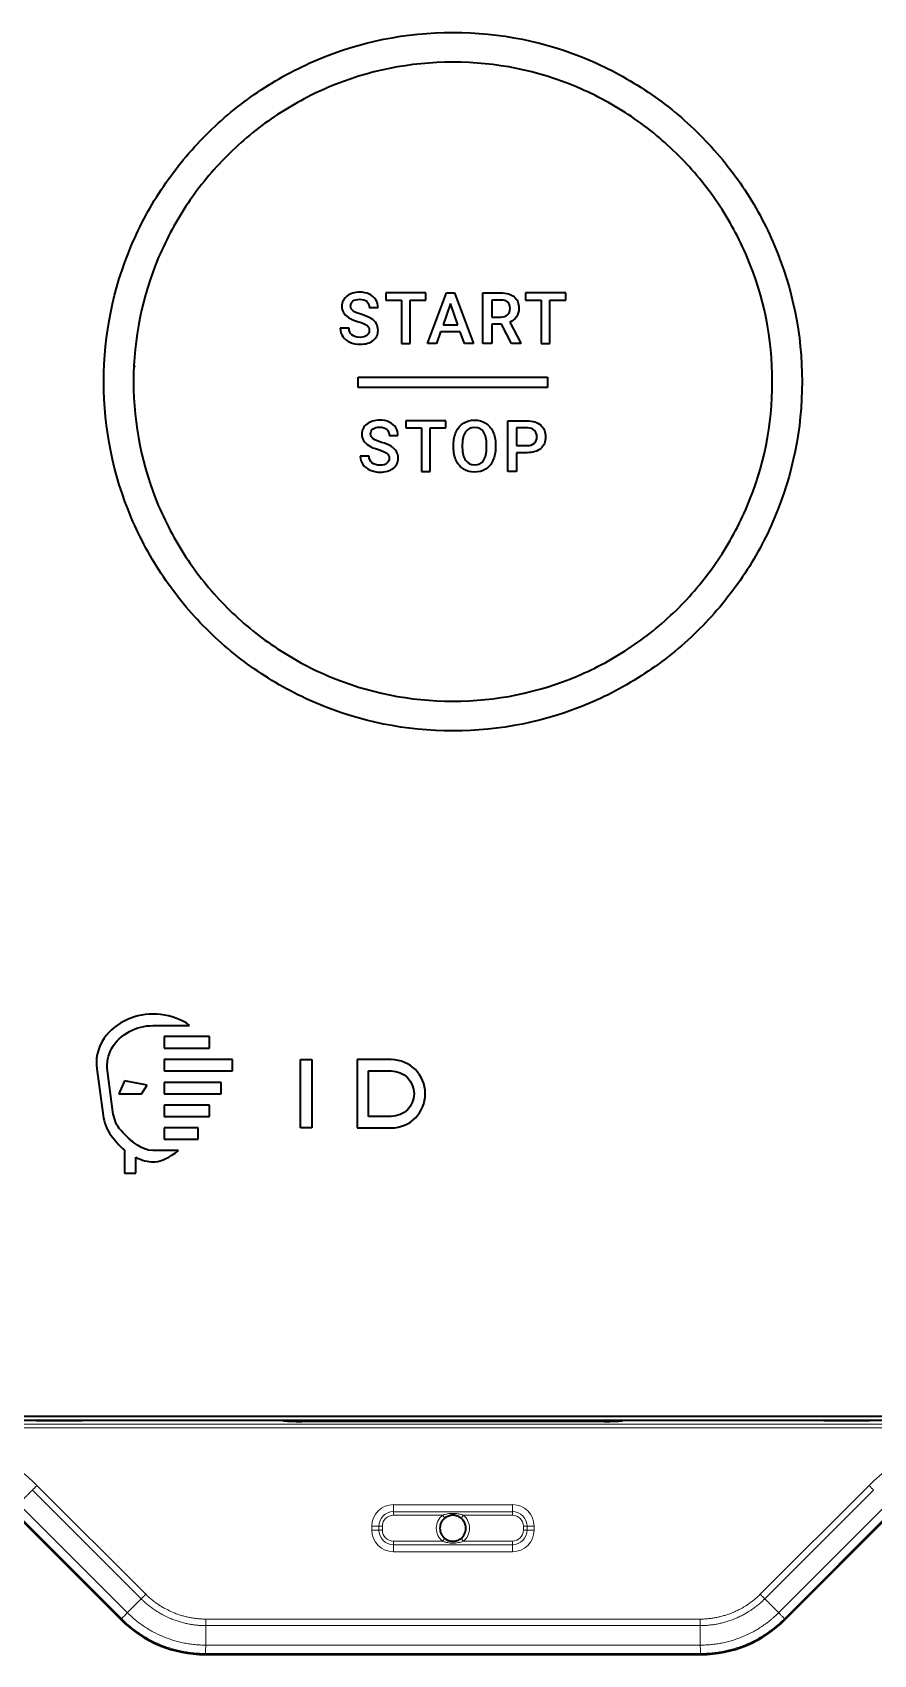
# Model space of a CAD drawing. Header units: inches. Extents: x -1096 to 3103, y -191 to 3207.
# Drawn here: x 1498.2 to 1554.8, y 1476.6 to 1585.8 of the extents above; entities that cross this region are included whole.
import ezdxf

# ---------------------------------------------------------------- set-up
doc = ezdxf.new("R2010")
doc.units = ezdxf.units.IN

msp = doc.modelspace()

# ---------------------------------------------------------------- linework, layer by layer
at = {"lineweight": 35}
for p, q in [((1521.94, 1568.26), (1521.94, 1567.78)), ((1524.64, 1568.26), (1521.94, 1568.26)), ((1521.94, 1567.78), (1522.99, 1567.78)), ((1522.99, 1567.78), (1522.99, 1564.85)), ((1523.58, 1567.78), (1524.64, 1567.78)), ((1523.58, 1564.85), (1523.58, 1567.78)), ((1524.64, 1567.78), (1524.64, 1568.26)), ((1524.74, 1564.85), (1526.03, 1568.26)), ((1526.29, 1567.54), (1525.8, 1566.12)), ((1526.03, 1568.26), (1526.56, 1568.26)), ((1526.79, 1566.12), (1526.29, 1567.54)), ((1526.56, 1568.26), (1527.85, 1564.85)), ((1528.47, 1564.85), (1528.47, 1568.26)), ((1528.47, 1568.26), (1529.67, 1568.26)), ((1529.69, 1567.78), (1529.07, 1567.78)), ((1529.07, 1567.78), (1529.07, 1566.64)), ((1531.35, 1568.26), (1531.35, 1567.78)), ((1534.05, 1568.26), (1531.35, 1568.26)), ((1531.35, 1567.78), (1532.4, 1567.78)), ((1532.4, 1567.78), (1532.4, 1564.85)), ((1532.99, 1567.78), (1534.05, 1567.78)), ((1532.99, 1564.85), (1532.99, 1567.78)), ((1534.05, 1567.78), (1534.05, 1568.26)), ((1520.83, 1567.27), (1521.42, 1567.27)), ((1529.07, 1566.64), (1529.67, 1566.64)), ((1530.28, 1566.3), (1531.04, 1564.88)), ((1519.47, 1565.88), (1518.87, 1565.88)), ((1525.63, 1565.65), (1525.36, 1564.85)), ((1526.95, 1565.65), (1525.63, 1565.65)), ((1525.8, 1566.12), (1526.79, 1566.12)), ((1527.23, 1564.85), (1526.95, 1565.65)), ((1529.73, 1566.16), (1529.07, 1566.16)), ((1529.07, 1566.16), (1529.07, 1564.85)), ((1530.41, 1564.85), (1529.73, 1566.16)), ((1522.99, 1564.85), (1523.58, 1564.85)), ((1525.36, 1564.85), (1524.74, 1564.85)), ((1527.85, 1564.85), (1527.23, 1564.85)), ((1529.07, 1564.85), (1528.47, 1564.85)), ((1531.04, 1564.85), (1530.41, 1564.85)), ((1531.04, 1564.88), (1531.04, 1564.85)), ((1532.4, 1564.85), (1532.99, 1564.85)), ((1505.06, 1563.34), (1505.01, 1563.29)), ((1520.09, 1561.9), (1520.09, 1562.6)), ((1520.09, 1562.6), (1532.83, 1562.6)), ((1532.83, 1561.9), (1520.09, 1561.9)), ((1532.83, 1562.6), (1532.83, 1561.9)), ((1522.17, 1558.66), (1522.76, 1558.66)), ((1523.28, 1559.66), (1523.28, 1559.18)), ((1525.99, 1559.66), (1523.28, 1559.66)), ((1523.28, 1559.18), (1524.34, 1559.18)), ((1524.34, 1559.18), (1524.34, 1556.25)), ((1524.92, 1559.18), (1525.99, 1559.18)), ((1524.92, 1556.25), (1524.92, 1559.18)), ((1525.99, 1559.18), (1525.99, 1559.66)), ((1530.16, 1556.25), (1530.16, 1559.66)), ((1530.16, 1559.66), (1531.46, 1559.66)), ((1531.48, 1559.18), (1530.75, 1559.18)), ((1530.75, 1559.18), (1530.75, 1557.99)), ((1526.5, 1557.85), (1526.5, 1558.04)), ((1527.09, 1558.06), (1527.09, 1557.86)), ((1528.73, 1557.86), (1528.73, 1558.04)), ((1529.33, 1558.05), (1529.33, 1557.86)), ((1530.75, 1557.99), (1531.46, 1557.99)), ((1520.81, 1557.28), (1520.22, 1557.28)), ((1531.45, 1557.51), (1530.75, 1557.51)), ((1530.75, 1557.51), (1530.75, 1556.25)), ((1524.34, 1556.25), (1524.92, 1556.25)), ((1530.75, 1556.25), (1530.16, 1556.25)), ((1506.26, 1518.96), (1508.73, 1518.96)), ((1508.73, 1518.96), (1508.47, 1519.16)), ((1507.03, 1518.22), (1507.03, 1517.45)), ((1510.08, 1518.22), (1507.03, 1518.22)), ((1507.03, 1517.45), (1510.08, 1517.45)), ((1510.08, 1517.45), (1510.08, 1518.22)), ((1502.48, 1516.05), (1502.91, 1512.91)), ((1507.03, 1516.67), (1507.03, 1515.91)), ((1511.61, 1516.67), (1507.03, 1516.67)), ((1511.61, 1515.91), (1511.61, 1516.67)), ((1516.2, 1512.08), (1516.2, 1516.67)), ((1516.2, 1516.67), (1516.96, 1516.67)), ((1516.96, 1516.67), (1516.96, 1512.08)), ((1520.02, 1516.67), (1520.02, 1512.08)), ((1522.31, 1516.67), (1520.02, 1516.67)), ((1503.57, 1513.15), (1503.2, 1515.92)), ((1504.35, 1515.24), (1503.97, 1514.38)), ((1505.88, 1514.95), (1504.35, 1515.24)), ((1507.03, 1515.91), (1511.61, 1515.91)), ((1507.03, 1515.14), (1507.03, 1514.38)), ((1510.85, 1515.14), (1507.03, 1515.14)), ((1510.85, 1514.38), (1510.85, 1515.14)), ((1520.78, 1515.91), (1522.31, 1515.91)), ((1520.78, 1512.85), (1520.78, 1515.91)), ((1503.97, 1514.38), (1505.5, 1514.38)), ((1505.5, 1514.38), (1505.88, 1514.95)), ((1507.03, 1514.38), (1510.85, 1514.38)), ((1507.03, 1513.61), (1507.03, 1512.85)), ((1510.08, 1513.61), (1507.03, 1513.61)), ((1507.03, 1512.85), (1510.08, 1512.85)), ((1510.08, 1512.85), (1510.08, 1513.61)), ((1522.31, 1512.85), (1520.78, 1512.85)), ((1507.03, 1512.08), (1507.03, 1511.32)), ((1509.32, 1512.08), (1507.03, 1512.08)), ((1509.32, 1511.32), (1509.32, 1512.08)), ((1516.96, 1512.08), (1516.2, 1512.08)), ((1520.02, 1512.08), (1522.31, 1512.08)), ((1504.75, 1511.27), (1504.62, 1511.39)), ((1507.03, 1511.32), (1509.32, 1511.32)), ((1504.35, 1510.57), (1504.35, 1509.03)), ((1505.12, 1509.03), (1505.12, 1510.1)), ((1507.98, 1510.56), (1506.26, 1510.56)), ((1507.76, 1510.37), (1507.98, 1510.56)), ((1504.35, 1509.03), (1505.12, 1509.03)), ((1444.66, 1492.69), (1608.26, 1492.69)), ((1608.26, 1492.39), (1444.66, 1492.39)), ((1496.8, 1486.3), (1504.12, 1478.98)), ((1548.8, 1478.98), (1556.12, 1486.3)), ((1509.77, 1476.64), (1543.16, 1476.64))]:
    msp.add_line(p, q, dxfattribs=at)
at = {"lineweight": 13}
for p, q in [((1549.94, 1561.37), (1549.94, 1561.34)), ((1444.68, 1492.15), (1608.25, 1492.15)), ((1498.2, 1492.38), (1498.19, 1492.39)), ((1498.2, 1492.38), (1498.28, 1492.39)), ((1498.95, 1492.34), (1498.95, 1492.39)), ((1500.98, 1492.34), (1498.95, 1492.34)), ((1500.98, 1492.34), (1500.98, 1492.39)), ((1501.65, 1492.39), (1501.73, 1492.38)), ((1501.74, 1492.39), (1501.73, 1492.38)), ((1515.03, 1492.37), (1514.99, 1492.39)), ((1515.03, 1492.37), (1515.12, 1492.39)), ((1516.28, 1492.39), (1516.28, 1492.31)), ((1536.65, 1492.31), (1516.28, 1492.31)), ((1536.65, 1492.39), (1536.65, 1492.31)), ((1537.81, 1492.39), (1537.9, 1492.37)), ((1537.94, 1492.39), (1537.9, 1492.37)), ((1551.2, 1492.38), (1551.19, 1492.39)), ((1551.2, 1492.38), (1551.28, 1492.39)), ((1551.95, 1492.34), (1551.95, 1492.39)), ((1553.98, 1492.34), (1551.95, 1492.34)), ((1553.98, 1492.34), (1553.98, 1492.39)), ((1554.65, 1492.39), (1554.73, 1492.38)), ((1554.74, 1492.39), (1554.73, 1492.38)), ((1608.25, 1491.9), (1444.68, 1491.9)), ((1505.47, 1480.39), (1498.15, 1487.71)), ((1498.46, 1488.02), (1505.78, 1480.7)), ((1547.15, 1480.7), (1554.47, 1488.02)), ((1554.78, 1487.71), (1547.46, 1480.39)), ((1497.22, 1486.78), (1504.54, 1479.46)), ((1522.46, 1486.25), (1522.46, 1486.72)), ((1522.46, 1486.72), (1530.46, 1486.72)), ((1530.46, 1486.25), (1530.46, 1486.72)), ((1548.39, 1479.46), (1555.71, 1486.78)), ((1504.16, 1479.05), (1496.83, 1486.37)), ((1522.46, 1486.25), (1522.46, 1486.02)), ((1530.46, 1486.25), (1522.46, 1486.25)), ((1525.76, 1486.02), (1522.46, 1486.02)), ((1525.91, 1485.82), (1525.76, 1486.02)), ((1527.01, 1485.82), (1527.17, 1486.02)), ((1530.46, 1486.02), (1527.17, 1486.02)), ((1530.46, 1486.25), (1530.46, 1486.02)), ((1556.09, 1486.37), (1548.77, 1479.05)), ((1521.01, 1485.27), (1521.48, 1485.27)), ((1521.01, 1485.02), (1521.01, 1485.27)), ((1521.01, 1485.02), (1521.48, 1485.02)), ((1521.48, 1485.27), (1521.71, 1485.27)), ((1521.48, 1485.27), (1521.48, 1485.02)), ((1521.48, 1485.02), (1521.71, 1485.02)), ((1521.71, 1485.27), (1521.71, 1485.02)), ((1525.91, 1484.46), (1525.76, 1484.27)), ((1527.17, 1484.27), (1527.01, 1484.46)), ((1531.21, 1485.02), (1531.21, 1485.27)), ((1531.21, 1485.27), (1531.45, 1485.27)), ((1531.21, 1485.02), (1531.45, 1485.02)), ((1531.45, 1485.27), (1531.92, 1485.27)), ((1531.45, 1485.02), (1531.45, 1485.27)), ((1531.45, 1485.02), (1531.92, 1485.02)), ((1531.92, 1485.27), (1531.92, 1485.02)), ((1522.46, 1484.27), (1525.76, 1484.27)), ((1522.46, 1484.27), (1522.46, 1484.03)), ((1522.46, 1484.03), (1530.46, 1484.03)), ((1522.46, 1483.56), (1522.46, 1484.03)), ((1530.46, 1483.56), (1522.46, 1483.56)), ((1527.17, 1484.27), (1530.46, 1484.27)), ((1530.46, 1484.27), (1530.46, 1484.03)), ((1530.46, 1483.56), (1530.46, 1484.03)), ((1504.12, 1478.98), (1504.16, 1479.05)), ((1509.82, 1479.03), (1543.11, 1479.03)), ((1548.77, 1479.05), (1548.8, 1478.98)), ((1543.11, 1478.59), (1509.82, 1478.59)), ((1509.82, 1477.28), (1543.11, 1477.28)), ((1509.8, 1476.71), (1509.77, 1476.64)), ((1543.12, 1476.71), (1509.8, 1476.71)), ((1543.16, 1476.64), (1543.12, 1476.71))]:
    msp.add_line(p, q, dxfattribs=at)
for centre, radius, start, end in [((1522.46, 1485.27), 1.46, 90, 180), ((1530.46, 1485.27), 1.46, 0, 90), ((1522.46, 1485.27), 0.986, 90, 180), ((1522.46, 1485.27), 0.75, 90, 180), ((1526.46, 1485.14), 1.12, 128.9424, 231.0576), ((1526.46, 1485.14), 1.12, 308.9424, 51.0576), ((1530.46, 1485.27), 0.986, 0, 90), ((1530.46, 1485.27), 0.75, 0, 90), ((1522.46, 1485.02), 1.46, 180, 270), ((1522.46, 1485.02), 0.986, 180, 270), ((1522.46, 1485.02), 0.75, 180, 270), ((1530.46, 1485.02), 0.75, 270, 0), ((1530.46, 1485.02), 0.986, 270, 0), ((1530.46, 1485.02), 1.46, 270, 0)]:
    msp.add_arc(centre, radius, start, end, dxfattribs=at)
at = {"lineweight": 35}
for start, end in [(128.9424, 231.0576), (308.9424, 51.0576)]:
    msp.add_arc((1526.46, 1485.14), 0.875, start, end, dxfattribs=at)
at = {"lineweight": 13}
for centre, start_param, end_param in [((1498.95, 1492.38), 3.176499, 4.712389), ((1500.98, 1492.38), 4.712389, 6.248279), ((1551.95, 1492.38), 3.176499, 4.712389), ((1553.98, 1492.38), 4.712389, 6.248279)]:
    msp.add_ellipse(centre, major_axis=(0.75, 0), ratio=0.052408, start_param=start_param, end_param=end_param, dxfattribs=at)
at = {"lineweight": 35}
for centre, major_axis in [((1509.78, 1484.65), (3.07, 7.4)), ((1543.15, 1484.65), (-3.07, 7.4))]:
    msp.add_ellipse(centre, major_axis=major_axis, ratio=0.998395, start_param=2.749461, end_param=3.533724, dxfattribs=at)
for points, knots in [([(1517.31, 1583.94), (1520.21, 1585.17), (1523.29, 1585.79), (1529.63, 1585.79), (1532.71, 1585.17), (1535.61, 1583.94)], [0, 0, 0, 0, 0.5, 0.5, 1, 1, 1, 1]), ([(1504.81, 1553.14), (1503.58, 1556.04), (1502.96, 1559.12), (1502.96, 1565.46), (1503.58, 1568.54), (1504.81, 1571.43)], [0, 0, 0, 0, 0.5, 0.5, 1, 1, 1, 1]), ([(1506.65, 1570.66), (1505.53, 1568.01), (1504.96, 1565.19), (1504.96, 1559.38), (1505.53, 1556.57), (1506.65, 1553.92)], [0, 0, 0, 0, 0.5, 0.5, 1, 1, 1, 1]), ([(1546.27, 1553.92), (1547.39, 1556.57), (1547.96, 1559.38), (1547.96, 1565.19), (1547.39, 1568.01), (1546.27, 1570.66)], [0, 0, 0, 0, 0.5, 0.5, 1, 1, 1, 1]), ([(1548.11, 1571.43), (1549.34, 1568.54), (1549.96, 1565.46), (1549.96, 1559.12), (1549.34, 1556.04), (1548.11, 1553.14)], [0, 0, 0, 0, 0.5, 0.5, 1, 1, 1, 1]), ([(1519.32, 1568.04), (1519.09, 1567.86), (1518.98, 1567.64), (1518.98, 1567.36), (1518.98, 1567.05), (1519.13, 1566.79), (1519.44, 1566.6)], [0, 0, 0, 0, 0.5, 0.5, 0.5, 1, 1, 1, 1]), ([(1520.82, 1568.18), (1520.64, 1568.26), (1520.42, 1568.31), (1520.19, 1568.31), (1519.83, 1568.31), (1519.54, 1568.22), (1519.32, 1568.04)], [0, 0, 0, 0, 0.5, 0.5, 0.5, 1, 1, 1, 1]), ([(1519.74, 1567.05), (1519.63, 1567.13), (1519.57, 1567.24), (1519.57, 1567.36), (1519.57, 1567.51), (1519.62, 1567.63), (1519.73, 1567.71)], [0, 0, 0, 0, 0.5, 0.5, 0.5, 1, 1, 1, 1]), ([(1519.73, 1567.71), (1519.84, 1567.79), (1519.99, 1567.83), (1520.39, 1567.83), (1520.55, 1567.78), (1520.66, 1567.68)], [0, 0, 0, 0, 0.5, 0.5, 1, 1, 1, 1]), ([(1530.14, 1566.79), (1530.25, 1566.89), (1530.31, 1567.03), (1530.31, 1567.39), (1530.26, 1567.53), (1530.16, 1567.63)], [0, 0, 0, 0, 0.5, 0.5, 1, 1, 1, 1]), ([(1530.58, 1568), (1530.8, 1567.82), (1530.9, 1567.56), (1530.9, 1567.23), (1530.9, 1567), (1530.85, 1566.81), (1530.74, 1566.66)], [0, 0, 0, 0, 0.5, 0.5, 0.5, 1, 1, 1, 1]), ([(1520.67, 1565.4), (1520.57, 1565.32), (1520.41, 1565.27), (1520.21, 1565.27), (1519.97, 1565.27), (1519.79, 1565.33), (1519.66, 1565.43)], [0, 0, 0, 0, 0.5, 0.5, 0.5, 1, 1, 1, 1]), ([(1521.09, 1565.06), (1521.31, 1565.23), (1521.42, 1565.45), (1521.42, 1565.74), (1521.42, 1565.91), (1521.38, 1566.06), (1521.31, 1566.19)], [0, 0, 0, 0, 0.5, 0.5, 0.5, 1, 1, 1, 1]), ([(1519.53, 1564.94), (1519.73, 1564.85), (1519.96, 1564.81), (1520.21, 1564.81), (1520.58, 1564.81), (1520.88, 1564.89), (1521.09, 1565.06)], [0, 0, 0, 0, 0.5, 0.5, 0.5, 1, 1, 1, 1]), ([(1520.66, 1559.44), (1520.44, 1559.26), (1520.33, 1559.03), (1520.33, 1558.76), (1520.33, 1558.44), (1520.48, 1558.19), (1520.79, 1557.99)], [0, 0, 0, 0, 0.5, 0.5, 0.5, 1, 1, 1, 1]), ([(1522.17, 1559.57), (1521.98, 1559.66), (1521.77, 1559.7), (1521.53, 1559.7), (1521.18, 1559.7), (1520.89, 1559.61), (1520.66, 1559.44)], [0, 0, 0, 0, 0.5, 0.5, 0.5, 1, 1, 1, 1]), ([(1521.09, 1558.45), (1520.98, 1558.53), (1520.92, 1558.64), (1520.92, 1558.76), (1520.92, 1558.91), (1520.97, 1559.02), (1521.08, 1559.11)], [0, 0, 0, 0, 0.5, 0.5, 0.5, 1, 1, 1, 1]), ([(1521.08, 1559.11), (1521.19, 1559.19), (1521.34, 1559.23), (1521.74, 1559.23), (1521.9, 1559.18), (1522.01, 1559.08)], [0, 0, 0, 0, 0.5, 0.5, 1, 1, 1, 1]), ([(1527.18, 1559.5), (1527.39, 1559.64), (1527.64, 1559.7), (1528.19, 1559.7), (1528.44, 1559.64), (1528.65, 1559.5)], [0, 0, 0, 0, 0.5, 0.5, 1, 1, 1, 1]), ([(1528.52, 1558.91), (1528.38, 1559.11), (1528.18, 1559.21), (1527.66, 1559.21), (1527.46, 1559.11), (1527.31, 1558.91)], [0, 0, 0, 0, 0.5, 0.5, 1, 1, 1, 1]), ([(1531.94, 1558.14), (1532.05, 1558.24), (1532.11, 1558.38), (1532.11, 1558.75), (1532.05, 1558.9), (1531.94, 1559.01)], [0, 0, 0, 0, 0.5, 0.5, 1, 1, 1, 1]), ([(1532.37, 1559.36), (1532.59, 1559.16), (1532.7, 1558.9), (1532.7, 1558.24), (1532.59, 1557.98), (1532.37, 1557.79)], [0, 0, 0, 0, 0.5, 0.5, 1, 1, 1, 1]), ([(1522.44, 1556.45), (1522.66, 1556.62), (1522.77, 1556.85), (1522.77, 1557.13), (1522.77, 1557.31), (1522.73, 1557.46), (1522.65, 1557.59)], [0, 0, 0, 0, 0.5, 0.5, 0.5, 1, 1, 1, 1]), ([(1520.88, 1556.34), (1521.08, 1556.25), (1521.31, 1556.2), (1521.55, 1556.2), (1521.93, 1556.2), (1522.22, 1556.29), (1522.44, 1556.45)], [0, 0, 0, 0, 0.5, 0.5, 0.5, 1, 1, 1, 1]), ([(1522.02, 1556.8), (1521.92, 1556.71), (1521.76, 1556.67), (1521.55, 1556.67), (1521.32, 1556.67), (1521.13, 1556.72), (1521.01, 1556.83)], [0, 0, 0, 0, 0.5, 0.5, 0.5, 1, 1, 1, 1]), ([(1527.31, 1557), (1527.46, 1556.79), (1527.66, 1556.69), (1528.18, 1556.69), (1528.38, 1556.79), (1528.52, 1556.99)], [0, 0, 0, 0, 0.5, 0.5, 1, 1, 1, 1]), ([(1528.66, 1556.41), (1528.44, 1556.27), (1528.2, 1556.2), (1527.64, 1556.2), (1527.4, 1556.27), (1527.18, 1556.41)], [0, 0, 0, 0, 0.5, 0.5, 1, 1, 1, 1]), ([(1518.09, 1542.48), (1520.74, 1541.36), (1523.56, 1540.79), (1529.36, 1540.79), (1532.18, 1541.36), (1534.83, 1542.48)], [0, 0, 0, 0, 0.5, 0.5, 1, 1, 1, 1]), ([(1522.31, 1512.08), (1523.58, 1512.08), (1524.6, 1513.11), (1524.6, 1515.64), (1523.58, 1516.67), (1522.31, 1516.67)], [0, 0, 0, 0, 0.5, 0.5, 1, 1, 1, 1]), ([(1522.31, 1515.91), (1523.16, 1515.91), (1523.84, 1515.22), (1523.84, 1513.53), (1523.16, 1512.85), (1522.31, 1512.85)], [0, 0, 0, 0, 0.5, 0.5, 1, 1, 1, 1]), ([(1502.91, 1512.91), (1502.97, 1512.47), (1503.15, 1511.95), (1503.44, 1511.58), (1503.69, 1511.27), (1504.01, 1510.85), (1504.35, 1510.57)], [0, 0, 0, 0, 0.5, 0.5, 0.5, 1, 1, 1, 1]), ([(1505.12, 1510.1), (1505.51, 1509.9), (1505.96, 1509.79), (1506.26, 1509.79), (1506.67, 1509.79), (1507.18, 1509.98), (1507.76, 1510.37)], [0, 0, 0, 0, 0.5, 0.5, 0.5, 1, 1, 1, 1]), ([(1516.28, 1492.31), (1516.24, 1492.31), (1516.2, 1492.31), (1516.12, 1492.31), (1516.08, 1492.31), (1515.97, 1492.31), (1515.9, 1492.31), (1515.79, 1492.32), (1515.75, 1492.32), (1515.7, 1492.32), (1515.68, 1492.32), (1515.65, 1492.32), (1515.63, 1492.32), (1515.55, 1492.32), (1515.49, 1492.33), (1515.42, 1492.33), (1515.4, 1492.33), (1515.38, 1492.33), (1515.36, 1492.33), (1515.32, 1492.33), (1515.3, 1492.34), (1515.23, 1492.34), (1515.19, 1492.34), (1515.14, 1492.35), (1515.14, 1492.35), (1515.12, 1492.35), (1515.1, 1492.35), (1515.08, 1492.36), (1515.05, 1492.36), (1515.03, 1492.37), (1515.03, 1492.37)], [0, 0, 0, 0, 0.0625, 0.0625, 0.125, 0.125, 0.25, 0.25, 0.3125, 0.3125, 0.34375, 0.34375, 0.375, 0.375, 0.5, 0.5, 0.53125, 0.53125, 0.5625, 0.5625, 0.625, 0.625, 0.75, 0.75, 0.78125, 0.78125, 0.8125, 0.875, 0.875, 1, 1, 1, 1]), ([(1537.9, 1492.37), (1537.9, 1492.37), (1537.89, 1492.37), (1537.88, 1492.36), (1537.88, 1492.36), (1537.87, 1492.36), (1537.87, 1492.36), (1537.84, 1492.36), (1537.81, 1492.35), (1537.76, 1492.35), (1537.74, 1492.34), (1537.7, 1492.34), (1537.68, 1492.34), (1537.61, 1492.33), (1537.55, 1492.33), (1537.48, 1492.33), (1537.47, 1492.33), (1537.44, 1492.33), (1537.42, 1492.33), (1537.38, 1492.32), (1537.34, 1492.32), (1537.25, 1492.32), (1537.18, 1492.32), (1537.09, 1492.32), (1537.07, 1492.32), (1537.03, 1492.31), (1536.97, 1492.31), (1536.92, 1492.31), (1536.8, 1492.31), (1536.73, 1492.31), (1536.65, 1492.31)], [0, 0, 0, 0, 0.0625, 0.0625, 0.09375, 0.09375, 0.125, 0.125, 0.25, 0.25, 0.3125, 0.3125, 0.375, 0.375, 0.5, 0.5, 0.53125, 0.53125, 0.5625, 0.5625, 0.625, 0.625, 0.75, 0.75, 0.78125, 0.78125, 0.8125, 0.875, 0.875, 1, 1, 1, 1]), ([(1527.01, 1485.82), (1526.97, 1485.85), (1526.93, 1485.88), (1526.87, 1485.92), (1526.85, 1485.93), (1526.8, 1485.95), (1526.78, 1485.96), (1526.71, 1485.98), (1526.66, 1485.99), (1526.59, 1486.01), (1526.56, 1486.01), (1526.51, 1486.01), (1526.49, 1486.02), (1526.41, 1486.02), (1526.37, 1486.01), (1526.29, 1486), (1526.27, 1485.99), (1526.22, 1485.98), (1526.2, 1485.97), (1526.13, 1485.95), (1526.08, 1485.93), (1526.02, 1485.89), (1526, 1485.88), (1525.95, 1485.85), (1525.93, 1485.84), (1525.91, 1485.82)], [0, 0, 0, 0, 0.125, 0.125, 0.1875, 0.1875, 0.25, 0.25, 0.375, 0.375, 0.4375, 0.4375, 0.5, 0.5, 0.625, 0.625, 0.6875, 0.6875, 0.75, 0.75, 0.875, 0.875, 0.9375, 0.9375, 1, 1, 1, 1]), ([(1525.91, 1484.46), (1525.95, 1484.43), (1525.99, 1484.4), (1526.06, 1484.36), (1526.08, 1484.35), (1526.13, 1484.33), (1526.15, 1484.32), (1526.22, 1484.3), (1526.27, 1484.29), (1526.34, 1484.27), (1526.36, 1484.27), (1526.41, 1484.27), (1526.44, 1484.27), (1526.51, 1484.27), (1526.56, 1484.27), (1526.64, 1484.28), (1526.66, 1484.29), (1526.71, 1484.3), (1526.73, 1484.31), (1526.8, 1484.33), (1526.85, 1484.35), (1526.91, 1484.39), (1526.93, 1484.4), (1526.97, 1484.43), (1526.99, 1484.44), (1527.01, 1484.46)], [0, 0, 0, 0, 0.125, 0.125, 0.1875, 0.1875, 0.25, 0.25, 0.375, 0.375, 0.4375, 0.4375, 0.5, 0.5, 0.625, 0.625, 0.6875, 0.6875, 0.75, 0.75, 0.875, 0.875, 0.9375, 0.9375, 1, 1, 1, 1])]:
    msp.add_open_spline(points, degree=3, knots=knots, dxfattribs=at)
for points in [[(1513.32, 1581.77), (1514.58, 1582.62), (1515.92, 1583.35), (1517.31, 1583.94)], [(1526.46, 1583.79), (1523.56, 1583.79), (1520.74, 1583.22), (1518.09, 1582.1)], [(1534.83, 1582.1), (1532.18, 1583.22), (1529.36, 1583.79), (1526.46, 1583.79)], [(1535.61, 1583.94), (1537, 1583.35), (1538.35, 1582.62), (1539.6, 1581.77)], [(1509.84, 1578.9), (1510.91, 1579.97), (1512.08, 1580.93), (1513.32, 1581.77)], [(1518.09, 1582.1), (1516.82, 1581.56), (1515.59, 1580.89), (1514.44, 1580.12)], [(1538.48, 1580.12), (1537.33, 1580.89), (1536.1, 1581.56), (1534.83, 1582.1)], [(1539.6, 1581.77), (1540.84, 1580.93), (1542.01, 1579.97), (1543.08, 1578.9)], [(1514.44, 1580.12), (1513.3, 1579.35), (1512.23, 1578.46), (1511.26, 1577.49)], [(1541.66, 1577.49), (1540.69, 1578.46), (1539.62, 1579.35), (1538.48, 1580.12)], [(1506.97, 1575.43), (1507.82, 1576.67), (1508.78, 1577.84), (1509.84, 1578.9)], [(1543.08, 1578.9), (1544.14, 1577.84), (1545.11, 1576.67), (1545.95, 1575.43)], [(1511.26, 1577.49), (1510.29, 1576.52), (1509.4, 1575.45), (1508.63, 1574.31)], [(1544.29, 1574.31), (1543.52, 1575.45), (1542.64, 1576.52), (1541.66, 1577.49)], [(1504.81, 1571.43), (1505.4, 1572.82), (1506.12, 1574.17), (1506.97, 1575.43)], [(1545.95, 1575.43), (1546.8, 1574.17), (1547.53, 1572.83), (1548.11, 1571.43)], [(1508.63, 1574.31), (1507.86, 1573.16), (1507.19, 1571.93), (1506.65, 1570.66)], [(1546.27, 1570.66), (1545.73, 1571.93), (1545.07, 1573.16), (1544.29, 1574.31)], [(1520.66, 1567.68), (1520.77, 1567.58), (1520.83, 1567.44), (1520.83, 1567.27)], [(1521.26, 1567.8), (1521.15, 1567.96), (1521.01, 1568.09), (1520.82, 1568.18)], [(1521.42, 1567.27), (1521.42, 1567.46), (1521.36, 1567.64), (1521.26, 1567.8)], [(1529.67, 1568.26), (1530.07, 1568.26), (1530.37, 1568.17), (1530.58, 1568)], [(1530.16, 1567.63), (1530.05, 1567.73), (1529.9, 1567.78), (1529.69, 1567.78)], [(1519.44, 1566.6), (1519.61, 1566.5), (1519.83, 1566.41), (1520.1, 1566.32)], [(1520.32, 1566.81), (1520.05, 1566.89), (1519.86, 1566.97), (1519.74, 1567.05)], [(1520.1, 1566.32), (1520.37, 1566.24), (1520.56, 1566.16), (1520.67, 1566.08)], [(1520.95, 1566.54), (1520.79, 1566.64), (1520.58, 1566.73), (1520.32, 1566.81)], [(1521.31, 1566.19), (1521.23, 1566.32), (1521.11, 1566.44), (1520.95, 1566.54)], [(1529.67, 1566.64), (1529.87, 1566.64), (1530.03, 1566.69), (1530.14, 1566.79)], [(1530.74, 1566.66), (1530.63, 1566.5), (1530.47, 1566.38), (1530.28, 1566.3)], [(1518.87, 1565.88), (1518.87, 1565.67), (1518.93, 1565.48), (1519.05, 1565.32)], [(1519.05, 1565.32), (1519.16, 1565.16), (1519.32, 1565.03), (1519.53, 1564.94)], [(1519.66, 1565.43), (1519.53, 1565.54), (1519.47, 1565.69), (1519.47, 1565.88)], [(1520.67, 1566.08), (1520.78, 1566), (1520.83, 1565.88), (1520.83, 1565.73)], [(1520.83, 1565.73), (1520.83, 1565.59), (1520.78, 1565.48), (1520.67, 1565.4)], [(1522.01, 1559.08), (1522.12, 1558.98), (1522.17, 1558.84), (1522.17, 1558.66)], [(1522.61, 1559.2), (1522.5, 1559.36), (1522.35, 1559.48), (1522.17, 1559.57)], [(1522.76, 1558.66), (1522.76, 1558.86), (1522.71, 1559.04), (1522.61, 1559.2)], [(1526.5, 1558.04), (1526.5, 1558.37), (1526.56, 1558.66), (1526.68, 1558.92)], [(1526.68, 1558.92), (1526.79, 1559.17), (1526.96, 1559.37), (1527.18, 1559.5)], [(1527.31, 1558.91), (1527.17, 1558.71), (1527.1, 1558.43), (1527.09, 1558.06)], [(1528.73, 1558.04), (1528.73, 1558.42), (1528.66, 1558.71), (1528.52, 1558.91)], [(1528.65, 1559.5), (1528.87, 1559.37), (1529.03, 1559.18), (1529.15, 1558.93)], [(1529.15, 1558.93), (1529.27, 1558.68), (1529.33, 1558.39), (1529.33, 1558.05)], [(1531.46, 1559.66), (1531.84, 1559.66), (1532.14, 1559.56), (1532.37, 1559.36)], [(1531.94, 1559.01), (1531.83, 1559.12), (1531.67, 1559.18), (1531.48, 1559.18)], [(1520.79, 1557.99), (1520.95, 1557.89), (1521.17, 1557.8), (1521.45, 1557.72)], [(1521.66, 1558.2), (1521.4, 1558.28), (1521.21, 1558.36), (1521.09, 1558.45)], [(1521.45, 1557.72), (1521.72, 1557.64), (1521.91, 1557.55), (1522.02, 1557.47)], [(1522.3, 1557.94), (1522.14, 1558.04), (1521.93, 1558.13), (1521.66, 1558.2)], [(1522.65, 1557.59), (1522.58, 1557.72), (1522.46, 1557.83), (1522.3, 1557.94)], [(1526.68, 1556.98), (1526.56, 1557.23), (1526.5, 1557.52), (1526.5, 1557.85)], [(1527.09, 1557.86), (1527.09, 1557.49), (1527.16, 1557.2), (1527.31, 1557)], [(1528.52, 1556.99), (1528.66, 1557.19), (1528.73, 1557.48), (1528.73, 1557.86)], [(1529.33, 1557.86), (1529.33, 1557.53), (1529.27, 1557.24), (1529.15, 1556.99)], [(1532.37, 1557.79), (1532.15, 1557.61), (1531.85, 1557.51), (1531.45, 1557.51)], [(1531.46, 1557.99), (1531.67, 1557.99), (1531.83, 1558.04), (1531.94, 1558.14)], [(1520.22, 1557.28), (1520.22, 1557.07), (1520.28, 1556.88), (1520.39, 1556.72)], [(1520.39, 1556.72), (1520.51, 1556.56), (1520.67, 1556.43), (1520.88, 1556.34)], [(1521.01, 1556.83), (1520.88, 1556.94), (1520.81, 1557.09), (1520.81, 1557.28)], [(1522.02, 1557.47), (1522.12, 1557.39), (1522.17, 1557.28), (1522.17, 1557.13)], [(1522.17, 1557.13), (1522.17, 1556.99), (1522.12, 1556.88), (1522.02, 1556.8)], [(1527.18, 1556.41), (1526.96, 1556.54), (1526.8, 1556.73), (1526.68, 1556.98)], [(1529.15, 1556.99), (1529.04, 1556.73), (1528.87, 1556.54), (1528.66, 1556.41)], [(1506.65, 1553.92), (1507.19, 1552.65), (1507.86, 1551.42), (1508.63, 1550.27)], [(1544.29, 1550.27), (1545.07, 1551.42), (1545.73, 1552.64), (1546.27, 1553.92)], [(1506.97, 1549.15), (1506.13, 1550.41), (1505.4, 1551.75), (1504.81, 1553.14)], [(1548.11, 1553.14), (1547.53, 1551.75), (1546.8, 1550.4), (1545.95, 1549.15)], [(1508.63, 1550.27), (1509.4, 1549.13), (1510.29, 1548.06), (1511.26, 1547.08)], [(1541.66, 1547.08), (1542.64, 1548.06), (1543.52, 1549.13), (1544.29, 1550.27)], [(1509.84, 1545.67), (1508.78, 1546.73), (1507.82, 1547.9), (1506.97, 1549.15)], [(1545.95, 1549.15), (1545.11, 1547.9), (1544.14, 1546.73), (1543.08, 1545.67)], [(1511.26, 1547.08), (1512.23, 1546.11), (1513.3, 1545.23), (1514.44, 1544.46)], [(1538.48, 1544.46), (1539.62, 1545.23), (1540.69, 1546.11), (1541.66, 1547.08)], [(1513.32, 1542.8), (1512.08, 1543.64), (1510.91, 1544.61), (1509.84, 1545.67)], [(1543.08, 1545.67), (1542.02, 1544.61), (1540.85, 1543.64), (1539.6, 1542.8)], [(1514.44, 1544.46), (1515.59, 1543.68), (1516.82, 1543.02), (1518.09, 1542.48)], [(1534.83, 1542.48), (1536.1, 1543.02), (1537.33, 1543.68), (1538.48, 1544.46)], [(1517.31, 1540.63), (1515.92, 1541.22), (1514.58, 1541.95), (1513.32, 1542.8)], [(1539.6, 1542.8), (1538.35, 1541.95), (1537, 1541.22), (1535.61, 1540.63)], [(1526.46, 1538.79), (1523.29, 1538.79), (1520.21, 1539.41), (1517.31, 1540.63)], [(1535.61, 1540.63), (1532.71, 1539.41), (1529.63, 1538.79), (1526.46, 1538.79)], [(1506.26, 1519.73), (1505.57, 1519.73), (1504.92, 1519.57), (1504.33, 1519.27)], [(1508.27, 1519.27), (1507.67, 1519.57), (1506.96, 1519.73), (1506.26, 1519.73)], [(1504.33, 1519.27), (1503.03, 1518.61), (1502.3, 1517.35), (1502.48, 1516.05)], [(1503.2, 1515.92), (1503.06, 1517.01), (1503.65, 1518.02), (1504.69, 1518.57)], [(1504.69, 1518.57), (1505.18, 1518.83), (1505.7, 1518.96), (1506.26, 1518.96)], [(1508.47, 1519.16), (1508.41, 1519.2), (1508.34, 1519.23), (1508.27, 1519.27)], [(1504, 1512.04), (1503.77, 1512.33), (1503.62, 1512.79), (1503.57, 1513.15)], [(1504.62, 1511.39), (1504.39, 1511.59), (1504.19, 1511.81), (1504, 1512.04)], [(1506.26, 1510.56), (1505.5, 1510.56), (1504.76, 1511.26), (1504.75, 1511.27)]]:
    msp.add_open_spline(points, degree=3, dxfattribs=at)
at = {"lineweight": 13}
for points, knots in [([(1491.2, 1491.03), (1491.37, 1491.03), (1491.54, 1491.02), (1491.88, 1491.01), (1492.04, 1491), (1492.3, 1490.97), (1492.38, 1490.96), (1492.55, 1490.94), (1492.63, 1490.93), (1492.88, 1490.89), (1493.05, 1490.86), (1493.54, 1490.77), (1493.87, 1490.68), (1494.51, 1490.49), (1494.82, 1490.38), (1495.29, 1490.18), (1495.44, 1490.12), (1495.63, 1490.03), (1495.67, 1490.01), (1495.75, 1489.97), (1495.86, 1489.91), (1495.97, 1489.86), (1496.35, 1489.66), (1496.63, 1489.48), (1497.05, 1489.2), (1497.19, 1489.11), (1497.45, 1488.91), (1497.59, 1488.81), (1497.84, 1488.59), (1497.97, 1488.48), (1498.22, 1488.26), (1498.34, 1488.14), (1498.46, 1488.02)], [0, 0, 0, 0, 0.0625, 0.0625, 0.125, 0.125, 0.15625, 0.15625, 0.1875, 0.1875, 0.25, 0.25, 0.375, 0.375, 0.5, 0.5, 0.5625, 0.5625, 0.578125, 0.578125, 0.59375, 0.625, 0.625, 0.75, 0.75, 0.8125, 0.8125, 0.875, 0.875, 0.9375, 0.9375, 1, 1, 1, 1]), ([(1554.47, 1488.02), (1554.59, 1488.14), (1554.71, 1488.26), (1554.96, 1488.48), (1555.09, 1488.59), (1555.28, 1488.76), (1555.35, 1488.81), (1555.48, 1488.91), (1555.55, 1488.96), (1555.75, 1489.12), (1555.89, 1489.21), (1556.31, 1489.49), (1556.6, 1489.66), (1557.19, 1489.98), (1557.49, 1490.12), (1557.96, 1490.32), (1558.11, 1490.38), (1558.31, 1490.45), (1558.35, 1490.46), (1558.43, 1490.49), (1558.55, 1490.53), (1559, 1490.67), (1559.4, 1490.77), (1559.89, 1490.87), (1560.06, 1490.89), (1560.39, 1490.94), (1560.56, 1490.96), (1560.89, 1491), (1561.06, 1491.01), (1561.39, 1491.02), (1561.56, 1491.03), (1561.73, 1491.03)], [0, 0, 0, 0, 0.0625, 0.0625, 0.125, 0.125, 0.15625, 0.15625, 0.1875, 0.1875, 0.25, 0.25, 0.375, 0.375, 0.5, 0.5, 0.5625, 0.5625, 0.578125, 0.578125, 0.59375, 0.625, 0.75, 0.75, 0.8125, 0.8125, 0.875, 0.875, 0.9375, 0.9375, 1, 1, 1, 1]), ([(1498.15, 1487.71), (1498.2, 1487.76), (1498.25, 1487.81), (1498.36, 1487.91), (1498.41, 1487.97), (1498.46, 1488.02)], [0, 0, 0, 0, 0.5, 0.5, 1, 1, 1, 1]), ([(1554.78, 1487.71), (1554.73, 1487.76), (1554.68, 1487.81), (1554.57, 1487.91), (1554.52, 1487.97), (1554.47, 1488.02)], [0, 0, 0, 0, 0.5, 0.5, 1, 1, 1, 1]), ([(1525.76, 1486.02), (1525.79, 1486.03), (1525.81, 1486.04), (1525.87, 1486.06), (1525.9, 1486.06), (1525.99, 1486.09), (1526.05, 1486.1), (1526.16, 1486.12), (1526.22, 1486.13), (1526.34, 1486.14), (1526.4, 1486.14), (1526.52, 1486.14), (1526.59, 1486.14), (1526.7, 1486.13), (1526.76, 1486.12), (1526.85, 1486.11), (1526.88, 1486.1), (1526.94, 1486.09), (1526.97, 1486.08), (1527.03, 1486.06), (1527.06, 1486.06), (1527.12, 1486.04), (1527.14, 1486.03), (1527.17, 1486.02)], [0, 0, 0, 0, 0.0625, 0.0625, 0.125, 0.125, 0.25, 0.25, 0.375, 0.375, 0.5, 0.5, 0.625, 0.625, 0.75, 0.75, 0.8125, 0.8125, 0.875, 0.875, 0.9375, 0.9375, 1, 1, 1, 1]), ([(1527.17, 1484.27), (1527.14, 1484.25), (1527.12, 1484.24), (1527.06, 1484.22), (1527.03, 1484.22), (1526.94, 1484.19), (1526.88, 1484.18), (1526.76, 1484.16), (1526.7, 1484.15), (1526.58, 1484.14), (1526.52, 1484.14), (1526.4, 1484.14), (1526.34, 1484.14), (1526.22, 1484.15), (1526.16, 1484.16), (1526.08, 1484.18), (1526.05, 1484.18), (1525.99, 1484.19), (1525.96, 1484.2), (1525.9, 1484.22), (1525.87, 1484.22), (1525.81, 1484.24), (1525.79, 1484.25), (1525.76, 1484.27)], [0, 0, 0, 0, 0.0625, 0.0625, 0.125, 0.125, 0.25, 0.25, 0.375, 0.375, 0.5, 0.5, 0.625, 0.625, 0.75, 0.75, 0.8125, 0.8125, 0.875, 0.875, 0.9375, 0.9375, 1, 1, 1, 1]), ([(1505.47, 1480.39), (1505.52, 1480.44), (1505.57, 1480.49), (1505.68, 1480.59), (1505.73, 1480.65), (1505.78, 1480.7)], [0, 0, 0, 0, 0.5, 0.5, 1, 1, 1, 1]), ([(1509.82, 1478.59), (1509.81, 1478.59), (1509.81, 1478.59), (1509.8, 1478.59), (1509.79, 1478.59), (1509.77, 1478.59), (1509.73, 1478.59), (1509.64, 1478.59), (1509.56, 1478.6), (1509.41, 1478.6), (1509.31, 1478.61), (1509.11, 1478.63), (1509.02, 1478.64), (1508.82, 1478.67), (1508.72, 1478.69), (1508.52, 1478.73), (1508.43, 1478.75), (1508.23, 1478.8), (1508.13, 1478.83), (1507.99, 1478.87), (1507.94, 1478.89), (1507.85, 1478.92), (1507.8, 1478.94), (1507.66, 1478.99), (1507.56, 1479.02), (1507.28, 1479.14), (1507.1, 1479.22), (1506.84, 1479.37), (1506.75, 1479.41), (1506.58, 1479.52), (1506.49, 1479.57), (1506.33, 1479.68), (1506.24, 1479.74), (1506.12, 1479.83), (1506.08, 1479.86), (1506, 1479.92), (1505.96, 1479.95), (1505.84, 1480.05), (1505.77, 1480.11), (1505.66, 1480.22), (1505.6, 1480.27), (1505.54, 1480.33), (1505.5, 1480.36), (1505.49, 1480.37), (1505.48, 1480.38), (1505.48, 1480.39), (1505.47, 1480.39), (1505.47, 1480.39)], [0, 0, 0, 0, 0.001953, 0.001953, 0.003906, 0.007813, 0.015625, 0.03125, 0.0625, 0.0625, 0.125, 0.125, 0.1875, 0.1875, 0.25, 0.25, 0.3125, 0.3125, 0.375, 0.375, 0.40625, 0.40625, 0.4375, 0.4375, 0.5, 0.5, 0.625, 0.625, 0.6875, 0.6875, 0.75, 0.75, 0.8125, 0.8125, 0.84375, 0.84375, 0.875, 0.875, 0.9375, 0.9375, 0.96875, 0.984375, 0.992187, 0.996094, 0.998047, 0.998047, 1, 1, 1, 1]), ([(1505.78, 1480.7), (1505.85, 1480.63), (1505.92, 1480.57), (1506.06, 1480.44), (1506.13, 1480.38), (1506.24, 1480.29), (1506.27, 1480.26), (1506.35, 1480.2), (1506.39, 1480.18), (1506.5, 1480.09), (1506.58, 1480.04), (1506.73, 1479.94), (1506.81, 1479.89), (1506.97, 1479.79), (1507.05, 1479.75), (1507.3, 1479.62), (1507.46, 1479.54), (1507.72, 1479.43), (1507.81, 1479.4), (1507.94, 1479.35), (1507.99, 1479.33), (1508.08, 1479.3), (1508.12, 1479.29), (1508.26, 1479.25), (1508.35, 1479.22), (1508.53, 1479.18), (1508.62, 1479.16), (1508.8, 1479.12), (1508.89, 1479.11), (1509.07, 1479.08), (1509.17, 1479.07), (1509.35, 1479.05), (1509.44, 1479.04), (1509.63, 1479.03), (1509.72, 1479.03), (1509.82, 1479.03)], [0, 0, 0, 0, 0.0625, 0.0625, 0.125, 0.125, 0.15625, 0.15625, 0.1875, 0.1875, 0.25, 0.25, 0.3125, 0.3125, 0.375, 0.375, 0.5, 0.5, 0.5625, 0.5625, 0.59375, 0.59375, 0.625, 0.625, 0.6875, 0.6875, 0.75, 0.75, 0.8125, 0.8125, 0.875, 0.875, 0.9375, 0.9375, 1, 1, 1, 1]), ([(1543.11, 1479.03), (1543.21, 1479.03), (1543.3, 1479.03), (1543.49, 1479.04), (1543.58, 1479.05), (1543.72, 1479.06), (1543.77, 1479.07), (1543.86, 1479.08), (1543.91, 1479.09), (1544.05, 1479.11), (1544.14, 1479.12), (1544.32, 1479.16), (1544.41, 1479.18), (1544.59, 1479.23), (1544.68, 1479.25), (1544.95, 1479.33), (1545.12, 1479.39), (1545.38, 1479.5), (1545.47, 1479.54), (1545.59, 1479.6), (1545.64, 1479.62), (1545.72, 1479.66), (1545.76, 1479.68), (1545.97, 1479.79), (1546.13, 1479.89), (1546.36, 1480.04), (1546.44, 1480.1), (1546.58, 1480.21), (1546.66, 1480.27), (1546.8, 1480.38), (1546.87, 1480.44), (1547.01, 1480.57), (1547.08, 1480.63), (1547.15, 1480.7)], [0, 0, 0, 0, 0.0625, 0.0625, 0.125, 0.125, 0.15625, 0.15625, 0.1875, 0.1875, 0.25, 0.25, 0.3125, 0.3125, 0.375, 0.375, 0.5, 0.5, 0.5625, 0.5625, 0.59375, 0.59375, 0.625, 0.625, 0.75, 0.75, 0.8125, 0.8125, 0.875, 0.875, 0.9375, 0.9375, 1, 1, 1, 1]), ([(1547.46, 1480.39), (1547.45, 1480.39), (1547.45, 1480.39), (1547.45, 1480.38), (1547.44, 1480.37), (1547.42, 1480.36), (1547.39, 1480.33), (1547.33, 1480.27), (1547.27, 1480.22), (1547.16, 1480.11), (1547.09, 1480.05), (1546.93, 1479.92), (1546.85, 1479.86), (1546.69, 1479.74), (1546.61, 1479.69), (1546.36, 1479.52), (1546.19, 1479.42), (1545.97, 1479.3), (1545.92, 1479.27), (1545.83, 1479.23), (1545.78, 1479.21), (1545.65, 1479.14), (1545.56, 1479.1), (1545.28, 1478.99), (1545.09, 1478.92), (1544.8, 1478.83), (1544.7, 1478.8), (1544.51, 1478.76), (1544.41, 1478.73), (1544.22, 1478.69), (1544.12, 1478.68), (1543.97, 1478.65), (1543.92, 1478.65), (1543.82, 1478.63), (1543.77, 1478.63), (1543.62, 1478.61), (1543.52, 1478.6), (1543.36, 1478.6), (1543.29, 1478.59), (1543.2, 1478.59), (1543.16, 1478.59), (1543.13, 1478.59), (1543.12, 1478.59), (1543.12, 1478.59), (1543.11, 1478.59), (1543.11, 1478.59)], [0, 0, 0, 0, 0.001953, 0.001953, 0.003906, 0.007813, 0.015625, 0.03125, 0.0625, 0.0625, 0.125, 0.125, 0.1875, 0.1875, 0.25, 0.25, 0.375, 0.375, 0.40625, 0.40625, 0.4375, 0.4375, 0.5, 0.5, 0.625, 0.625, 0.6875, 0.6875, 0.75, 0.75, 0.8125, 0.8125, 0.84375, 0.84375, 0.875, 0.875, 0.9375, 0.9375, 0.96875, 0.984375, 0.992188, 0.996094, 0.998047, 0.998047, 1, 1, 1, 1]), ([(1547.15, 1480.7), (1547.2, 1480.65), (1547.25, 1480.59), (1547.36, 1480.49), (1547.41, 1480.44), (1547.46, 1480.39)], [0, 0, 0, 0, 0.5, 0.5, 1, 1, 1, 1]), ([(1504.54, 1479.46), (1504.49, 1479.4), (1504.43, 1479.35), (1504.34, 1479.25), (1504.3, 1479.21), (1504.23, 1479.14), (1504.21, 1479.11), (1504.17, 1479.07), (1504.16, 1479.06), (1504.16, 1479.05)], [0, 0, 0, 0, 0.25, 0.25, 0.5, 0.5, 0.75, 0.75, 1, 1, 1, 1]), ([(1509.8, 1476.71), (1509.67, 1476.71), (1509.54, 1476.72), (1509.34, 1476.73), (1509.28, 1476.73), (1509.15, 1476.74), (1509.08, 1476.75), (1508.89, 1476.77), (1508.76, 1476.78), (1508.5, 1476.82), (1508.37, 1476.84), (1507.99, 1476.92), (1507.73, 1476.98), (1507.24, 1477.13), (1506.99, 1477.22), (1506.5, 1477.42), (1506.27, 1477.54), (1505.81, 1477.78), (1505.58, 1477.92), (1505.26, 1478.13), (1505.15, 1478.21), (1504.94, 1478.36), (1504.84, 1478.44), (1504.69, 1478.57), (1504.64, 1478.61), (1504.54, 1478.69), (1504.49, 1478.74), (1504.34, 1478.87), (1504.25, 1478.96), (1504.16, 1479.05)], [0, 0, 0, 0, 0.0625, 0.0625, 0.09375, 0.09375, 0.125, 0.125, 0.1875, 0.1875, 0.25, 0.25, 0.375, 0.375, 0.5, 0.5, 0.625, 0.625, 0.75, 0.75, 0.8125, 0.8125, 0.875, 0.875, 0.90625, 0.90625, 0.9375, 0.9375, 1, 1, 1, 1]), ([(1504.54, 1479.46), (1504.63, 1479.37), (1504.72, 1479.29), (1504.86, 1479.16), (1504.9, 1479.12), (1504.99, 1479.04), (1505.04, 1479), (1505.18, 1478.89), (1505.28, 1478.81), (1505.47, 1478.67), (1505.57, 1478.6), (1505.78, 1478.46), (1505.88, 1478.4), (1506.09, 1478.27), (1506.19, 1478.21), (1506.51, 1478.04), (1506.73, 1477.94), (1507.19, 1477.75), (1507.42, 1477.67), (1507.88, 1477.52), (1508.12, 1477.47), (1508.48, 1477.39), (1508.6, 1477.37), (1508.84, 1477.34), (1508.96, 1477.32), (1509.14, 1477.31), (1509.2, 1477.3), (1509.33, 1477.29), (1509.39, 1477.29), (1509.57, 1477.28), (1509.69, 1477.28), (1509.82, 1477.28)], [0, 0, 0, 0, 0.0625, 0.0625, 0.09375, 0.09375, 0.125, 0.125, 0.1875, 0.1875, 0.25, 0.25, 0.3125, 0.3125, 0.375, 0.375, 0.5, 0.5, 0.625, 0.625, 0.75, 0.75, 0.8125, 0.8125, 0.875, 0.875, 0.90625, 0.90625, 0.9375, 0.9375, 1, 1, 1, 1]), ([(1509.82, 1478.59), (1509.82, 1478.66), (1509.82, 1478.73), (1509.82, 1478.88), (1509.82, 1478.95), (1509.82, 1479.03)], [0, 0, 0, 0, 0.5, 0.5, 1, 1, 1, 1]), ([(1543.11, 1477.28), (1543.23, 1477.28), (1543.36, 1477.28), (1543.54, 1477.29), (1543.6, 1477.29), (1543.73, 1477.3), (1543.79, 1477.31), (1543.97, 1477.32), (1544.21, 1477.35), (1544.45, 1477.39), (1544.69, 1477.44), (1544.81, 1477.47), (1545.04, 1477.53), (1545.16, 1477.56), (1545.51, 1477.67), (1545.74, 1477.75), (1546.19, 1477.94), (1546.41, 1478.04), (1546.84, 1478.27), (1547.05, 1478.39), (1547.35, 1478.6), (1547.45, 1478.67), (1547.65, 1478.81), (1547.75, 1478.89), (1547.89, 1479), (1547.93, 1479.04), (1548.03, 1479.12), (1548.07, 1479.16), (1548.21, 1479.29), (1548.3, 1479.37), (1548.39, 1479.46)], [0, 0, 0, 0, 0.0625, 0.0625, 0.09375, 0.09375, 0.125, 0.125, 0.1875, 0.25, 0.25, 0.3125, 0.3125, 0.375, 0.375, 0.5, 0.5, 0.625, 0.625, 0.75, 0.75, 0.8125, 0.8125, 0.875, 0.875, 0.90625, 0.90625, 0.9375, 0.9375, 1, 1, 1, 1]), ([(1543.11, 1479.03), (1543.11, 1478.95), (1543.11, 1478.88), (1543.11, 1478.73), (1543.11, 1478.66), (1543.11, 1478.59)], [0, 0, 0, 0, 0.5, 0.5, 1, 1, 1, 1]), ([(1548.77, 1479.05), (1548.68, 1478.96), (1548.59, 1478.87), (1548.44, 1478.74), (1548.39, 1478.69), (1548.29, 1478.61), (1548.24, 1478.57), (1548.09, 1478.44), (1547.98, 1478.36), (1547.77, 1478.21), (1547.67, 1478.13), (1547.34, 1477.91), (1547.12, 1477.78), (1546.66, 1477.54), (1546.42, 1477.42), (1545.94, 1477.22), (1545.69, 1477.13), (1545.19, 1476.98), (1544.94, 1476.92), (1544.56, 1476.84), (1544.43, 1476.82), (1544.17, 1476.78), (1544.04, 1476.77), (1543.85, 1476.75), (1543.78, 1476.74), (1543.65, 1476.73), (1543.59, 1476.73), (1543.39, 1476.72), (1543.26, 1476.71), (1543.12, 1476.71)], [0, 0, 0, 0, 0.0625, 0.0625, 0.09375, 0.09375, 0.125, 0.125, 0.1875, 0.1875, 0.25, 0.25, 0.375, 0.375, 0.5, 0.5, 0.625, 0.625, 0.75, 0.75, 0.8125, 0.8125, 0.875, 0.875, 0.90625, 0.90625, 0.9375, 0.9375, 1, 1, 1, 1]), ([(1548.39, 1479.46), (1548.44, 1479.4), (1548.49, 1479.35), (1548.59, 1479.25), (1548.63, 1479.21), (1548.7, 1479.14), (1548.72, 1479.11), (1548.76, 1479.07), (1548.77, 1479.06), (1548.77, 1479.05)], [0, 0, 0, 0, 0.25, 0.25, 0.5, 0.5, 0.75, 0.75, 1, 1, 1, 1]), ([(1509.82, 1477.28), (1509.82, 1477.2), (1509.81, 1477.12), (1509.81, 1476.99), (1509.81, 1476.93), (1509.81, 1476.83), (1509.81, 1476.79), (1509.81, 1476.74), (1509.81, 1476.72), (1509.8, 1476.71)], [0, 0, 0, 0, 0.25, 0.25, 0.5, 0.5, 0.75, 0.75, 1, 1, 1, 1]), ([(1543.11, 1477.28), (1543.11, 1477.2), (1543.11, 1477.12), (1543.12, 1476.99), (1543.12, 1476.93), (1543.12, 1476.83), (1543.12, 1476.79), (1543.12, 1476.74), (1543.12, 1476.72), (1543.12, 1476.71)], [0, 0, 0, 0, 0.25, 0.25, 0.5, 0.5, 0.75, 0.75, 1, 1, 1, 1])]:
    msp.add_open_spline(points, degree=3, knots=knots, dxfattribs=at)
for points in [[(1497.22, 1486.78), (1498.15, 1487.71)], [(1505.47, 1480.39), (1504.54, 1479.46)], [(1547.46, 1480.39), (1548.39, 1479.46)], [(1509.82, 1478.59), (1509.82, 1477.28)], [(1543.11, 1478.59), (1543.11, 1477.28)]]:
    msp.add_open_spline(points, degree=1, dxfattribs=at)

doc.saveas('drawing.dxf')
